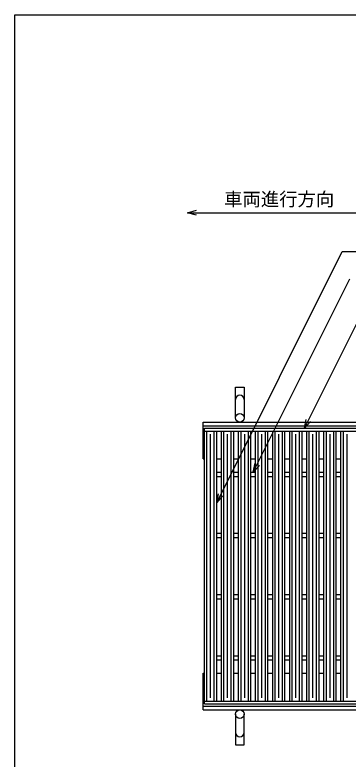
# Model space of a CAD drawing. Units: millimetres, scale not verified. Extents: x -1820 to 1724, y -1285 to 1059.
# Drawn here: x -1736 to -1191, y -157 to 1059 of the extents above; entities that cross this region are included whole.
import ezdxf
from ezdxf.enums import TextEntityAlignment as Align

# ---------------------------------------------------------------- set-up
doc = ezdxf.new("R2010")
doc.units = ezdxf.units.MM
doc.header["$LTSCALE"] = 10
for name, color, linetype, lineweight in [('0_2', 150, 'Continuous', 25), ('16', 3, 'Continuous', 25), ('19', 6, 'Continuous', 25), ('22', 2, 'Continuous', 25)]:
    doc.layers.add(name, color=color, linetype=linetype, lineweight=lineweight)
doc.styles.add('ベクトル', font='')
doc.styles.get('ベクトル').set_extended_font_data('ベクトル')

msp = doc.modelspace()

# ---------------------------------------------------------------- linework, layer by layer
at = {"layer": '0_2'}
for p, q in [((-1736, -1141), (-1736, 1059)), ((-1736, 1059), (1724, 1059))]:
    msp.add_line(p, q, dxfattribs=at)
at = {"layer": '0_2', "color": 4}
for p, q in [((-1453.83, 735.83), (-1438.83, 739.83)), ((-1438.83, 731.83), (-1453.83, 735.83)), ((-1453.83, 735.83), (-1153.83, 735.83))]:
    msp.add_line(p, q, dxfattribs=at)
at = {"layer": '16'}
for p, q in [((-1426, 383.5), (-430, 383.5)), ((-1426, 379), (-1426, 383.5)), ((-1426, 379), (-430, 379)), ((-1426, -62), (-1426, 379)), ((-1426, 379), (-1406, 379)), ((-1422, -62), (-1422, 379)), ((-1410, -62), (-1410, 379)), ((-1406, -62), (-1406, 379)), ((-1398.1, -62), (-1398.1, 379)), ((-1398.1, 379), (-1378.1, 379)), ((-1394.1, -62), (-1394.1, 379)), ((-1382.1, -62), (-1382.1, 379)), ((-1378.1, -62), (-1378.1, 379)), ((-1370.2, -62), (-1370.2, 379)), ((-1370.2, 379), (-1350.2, 379)), ((-1366.2, -62), (-1366.2, 379)), ((-1354.2, -62), (-1354.2, 379)), ((-1350.2, -62), (-1350.2, 379)), ((-1342.3, -62), (-1342.3, 379)), ((-1342.3, 379), (-1322.3, 379)), ((-1338.3, -62), (-1338.3, 379)), ((-1326.3, -62), (-1326.3, 379)), ((-1322.3, -62), (-1322.3, 379)), ((-1314.4, -62), (-1314.4, 379)), ((-1314.4, 379), (-1294.4, 379)), ((-1310.4, -62), (-1310.4, 379)), ((-1298.4, -62), (-1298.4, 379)), ((-1294.4, -62), (-1294.4, 379)), ((-1286.5, -62), (-1286.5, 379)), ((-1286.5, 379), (-1266.5, 379)), ((-1282.5, -62), (-1282.5, 379)), ((-1270.5, -62), (-1270.5, 379)), ((-1266.5, -62), (-1266.5, 379)), ((-1258.6, -62), (-1258.6, 379)), ((-1258.6, 379), (-1238.6, 379)), ((-1254.6, -62), (-1254.6, 379)), ((-1242.6, -62), (-1242.6, 379)), ((-1238.6, -62), (-1238.6, 379)), ((-1230.7, -62), (-1230.7, 379)), ((-1230.7, 379), (-1210.7, 379)), ((-1226.7, -62), (-1226.7, 379)), ((-1214.7, -62), (-1214.7, 379)), ((-1210.7, -62), (-1210.7, 379)), ((-1202.8, -62), (-1202.8, 379)), ((-1202.8, 379), (-1182.8, 379)), ((-1198.8, -62), (-1198.8, 379)), ((-1416, -57), (-1416, 374)), ((-1388.1, -57), (-1388.1, 374)), ((-1360.2, -57), (-1360.2, 374)), ((-1332.3, -57), (-1332.3, 374)), ((-1304.4, -57), (-1304.4, 374)), ((-1276.5, -57), (-1276.5, 374)), ((-1248.6, -57), (-1248.6, 374)), ((-1220.7, -57), (-1220.7, 374)), ((-1192.8, -57), (-1192.8, 374)), ((-1406, 312), (-1398.1, 312)), ((-1406, 305), (-1398.1, 305)), ((-1378.1, 312), (-1370.2, 312)), ((-1378.1, 305), (-1370.2, 305)), ((-1350.2, 312), (-1342.3, 312)), ((-1350.2, 305), (-1342.3, 305)), ((-1322.3, 312), (-1314.4, 312)), ((-1322.3, 305), (-1314.4, 305)), ((-1294.4, 312), (-1286.5, 312)), ((-1294.4, 305), (-1286.5, 305)), ((-1266.5, 312), (-1258.6, 312)), ((-1266.5, 305), (-1258.6, 305)), ((-1238.6, 312), (-1230.7, 312)), ((-1238.6, 305), (-1230.7, 305)), ((-1210.7, 312), (-1202.8, 312)), ((-1210.7, 305), (-1202.8, 305)), ((-1406, 212), (-1398.1, 212)), ((-1378.1, 212), (-1370.2, 212)), ((-1350.2, 212), (-1342.3, 212)), ((-1322.3, 212), (-1314.4, 212)), ((-1294.4, 212), (-1286.5, 212)), ((-1266.5, 212), (-1258.6, 212)), ((-1238.6, 212), (-1230.7, 212)), ((-1210.7, 212), (-1202.8, 212)), ((-1406, 205), (-1398.1, 205)), ((-1378.1, 205), (-1370.2, 205)), ((-1350.2, 205), (-1342.3, 205)), ((-1322.3, 205), (-1314.4, 205)), ((-1294.4, 205), (-1286.5, 205)), ((-1266.5, 205), (-1258.6, 205)), ((-1238.6, 205), (-1230.7, 205)), ((-1210.7, 205), (-1202.8, 205)), ((-1406, 112), (-1398.1, 112)), ((-1378.1, 112), (-1370.2, 112)), ((-1350.2, 112), (-1342.3, 112)), ((-1322.3, 112), (-1314.4, 112)), ((-1294.4, 112), (-1286.5, 112)), ((-1266.5, 112), (-1258.6, 112)), ((-1238.6, 112), (-1230.7, 112)), ((-1210.7, 112), (-1202.8, 112)), ((-1406, 105), (-1398.1, 105)), ((-1378.1, 105), (-1370.2, 105)), ((-1350.2, 105), (-1342.3, 105)), ((-1322.3, 105), (-1314.4, 105)), ((-1294.4, 105), (-1286.5, 105)), ((-1266.5, 105), (-1258.6, 105)), ((-1238.6, 105), (-1230.7, 105)), ((-1210.7, 105), (-1202.8, 105)), ((-1406, 12), (-1398.1, 12)), ((-1406, 5), (-1398.1, 5)), ((-1378.1, 12), (-1370.2, 12)), ((-1378.1, 5), (-1370.2, 5)), ((-1350.2, 12), (-1342.3, 12)), ((-1350.2, 5), (-1342.3, 5)), ((-1322.3, 12), (-1314.4, 12)), ((-1322.3, 5), (-1314.4, 5)), ((-1294.4, 12), (-1286.5, 12)), ((-1294.4, 5), (-1286.5, 5)), ((-1266.5, 12), (-1258.6, 12)), ((-1266.5, 5), (-1258.6, 5)), ((-1238.6, 12), (-1230.7, 12)), ((-1238.6, 5), (-1230.7, 5)), ((-1210.7, 12), (-1202.8, 12)), ((-1210.7, 5), (-1202.8, 5)), ((-1426, -62), (-430, -62)), ((-1426, -66.5), (-1426, -62)), ((-1426, -62), (-1406, -62)), ((-1426, -66.5), (-430, -66.5)), ((-1398.1, -62), (-1378.1, -62)), ((-1370.2, -62), (-1350.2, -62)), ((-1342.3, -62), (-1322.3, -62)), ((-1314.4, -62), (-1294.4, -62)), ((-1286.5, -62), (-1266.5, -62)), ((-1258.6, -62), (-1238.6, -62)), ((-1230.7, -62), (-1210.7, -62)), ((-1202.8, -62), (-1182.8, -62))]:
    msp.add_line(p, q, dxfattribs=at)
at = {"layer": '19'}
for p, q in [((-1375, 400.5), (-1375, 450.5)), ((-1375, 450.5), (-1361, 450.5)), ((-1361, 450.5), (-1361, 400.5)), ((-1428, 393.5), (-428, 393.5)), ((-1428, 333.5), (-1428, 393.5)), ((-1428, 387.5), (-428, 387.5)), ((-1428, 333.5), (-1426, 333.5)), ((-1406, 333.5), (-1398.1, 333.5)), ((-1378.1, 333.5), (-1370.2, 333.5)), ((-1350.2, 333.5), (-1342.3, 333.5)), ((-1322.3, 333.5), (-1314.4, 333.5)), ((-1294.4, 333.5), (-1286.5, 333.5)), ((-1266.5, 333.5), (-1258.6, 333.5)), ((-1238.6, 333.5), (-1230.7, 333.5)), ((-1210.7, 333.5), (-1202.8, 333.5)), ((-1428, -76.5), (-1428, -16.5)), ((-1428, -16.5), (-1426, -16.5)), ((-1406, -16.5), (-1398.1, -16.5)), ((-1378.1, -16.5), (-1370.2, -16.5)), ((-1350.2, -16.5), (-1342.3, -16.5)), ((-1322.3, -16.5), (-1314.4, -16.5)), ((-1294.4, -16.5), (-1286.5, -16.5)), ((-1266.5, -16.5), (-1258.6, -16.5)), ((-1238.6, -16.5), (-1230.7, -16.5)), ((-1210.7, -16.5), (-1202.8, -16.5)), ((-1428, -70.5), (-428, -70.5)), ((-1428, -76.5), (-428, -76.5)), ((-1375, -83.5), (-1375, -133.5)), ((-1361, -133.5), (-1361, -83.5)), ((-1375, -133.5), (-1361, -133.5))]:
    msp.add_line(p, q, dxfattribs=at)
for centre in [(-1368, 400.5), (-1368, -83.5)]:
    msp.add_circle(centre, 7, dxfattribs=at)
for centre, start, end in [((-1368, 430.5), 0, 180), ((-1368, -113.5), 180, 0)]:
    msp.add_arc(centre, 7, start, end, dxfattribs=at)
at = {"layer": '22', "color": 4}
for p, q in [((-1406, 262), (-1200.75, 672.5)), ((-1200.75, 672.5), (-740.75, 672.5)), ((-1346.25, 312), (-1188.5, 627.5)), ((-1262.55, 383.5), (-1164.8, 579)), ((-1262.55, 383.5), (-1259.55, 398.1)), ((-1262.55, 383.5), (-1252.55, 394.5)), ((-1346.25, 312), (-1343.25, 326.6)), ((-1346.25, 312), (-1336.25, 323)), ((-1406, 262), (-1403, 276.6)), ((-1406, 262), (-1396, 273))]:
    msp.add_line(p, q, dxfattribs=at)

# ---------------------------------------------------------------- texts
at = {"layer": '0_2', "color": 2, "style": 'ベクトル'}
msp.add_text('車両進行方向', height=21.99, dxfattribs=at).set_placement((-1393.83, 757.83), align=Align.MIDDLE_LEFT)

doc.saveas('drawing.dxf')
